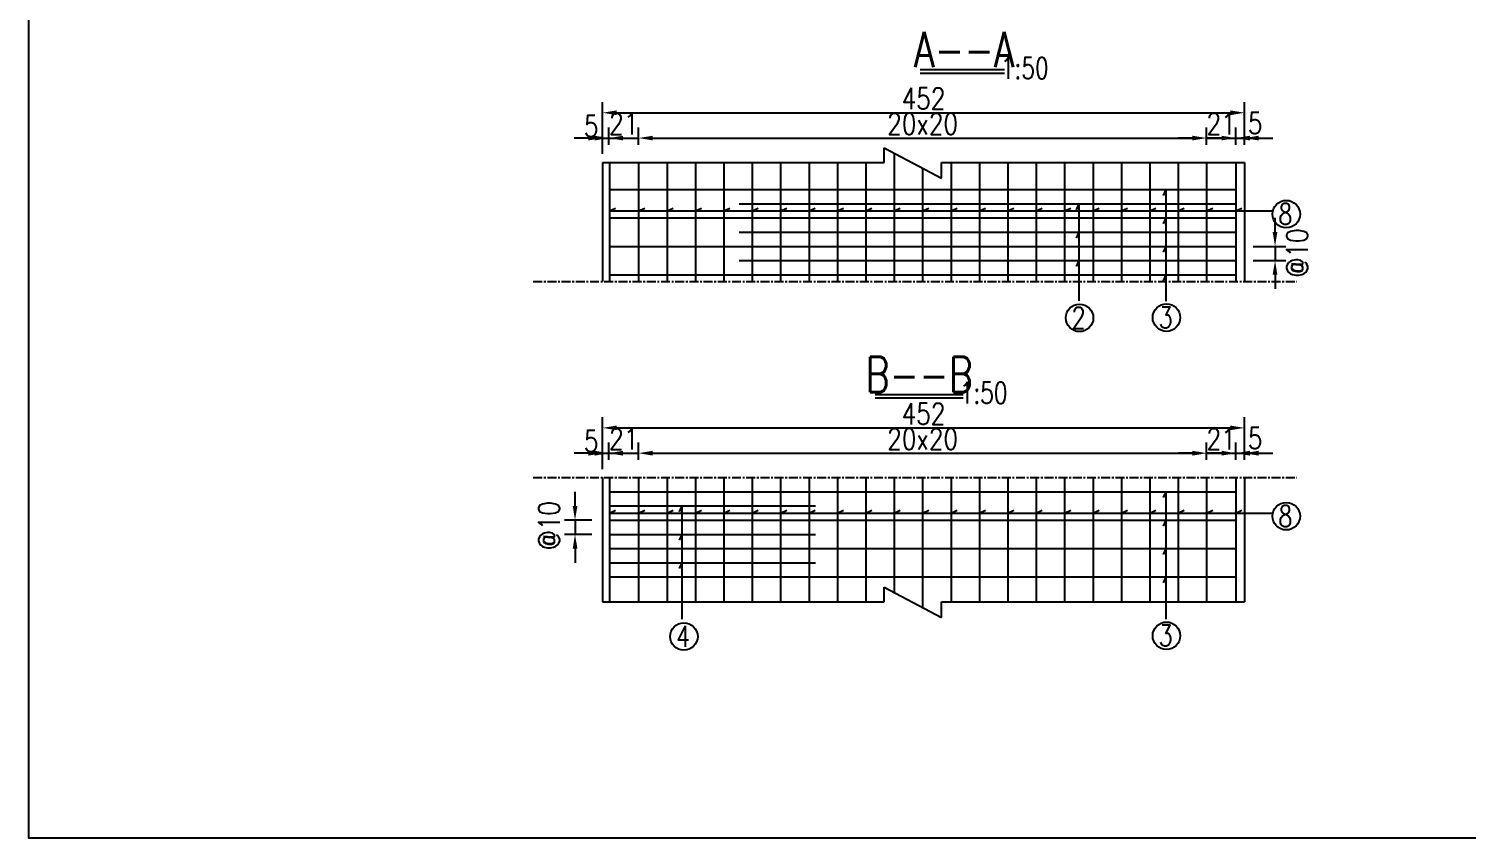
# Model space of a CAD drawing. Header units: millimetres. Extents: x 2923 to 12523, y -1268 to 4624.
# Drawn here: x 7923 to 8936, y -10 to 560 of the extents above; entities that cross this region are included whole.
import ezdxf
from ezdxf.enums import TextEntityAlignment as Align

# ---------------------------------------------------------------- set-up
doc = ezdxf.new("R2010")
doc.units = ezdxf.units.MM
doc.linetypes.add('CENTER', pattern=[2, 1.25, -0.25, 0.25, -0.25])
for name, color, linetype in [('lk', 7, 'Continuous'), ('中心线', 3, 'CENTER'), ('文字', 7, 'Continuous'), ('标注', 4, 'Continuous'), ('钢筋', 6, 'Continuous')]:
    doc.layers.add(name, color=color, linetype=linetype)
doc.styles.add('XGhz', font='simplex1.shx', dxfattribs={"width": 0.8, "bigfont": 'hztxt.shx'})
doc.styles.add('XGsz', font='simplex1.shx', dxfattribs={"width": 0.8, "bigfont": 'hztxt.shx'})
doc.styles.add('数字', font='simplex1.shx', dxfattribs={"width": 0.8, "bigfont": 'hztxt.shx'})
doc.dimstyles.new('STANDARD50', dxfattribs={"dimscale": 5, "dimtxt": 3, "dimasz": 2, "dimexe": 1.5, "dimexo": 2.5, "dimgap": 0.5, "dimtad": 1, "dimdec": 0, "dimrnd": 0.1, "dimzin": 0, "dimdsep": 46, "dimtxsty": 'XGsz', "dimcen": 0.09, "dimdle": 1, "dimclrd": 256, "dimclre": 256, "dimclrt": 256, "dimadec": 0, "dimazin": 0, "dimtfac": 1, "dimtdec": 0, "dimtix": 1, "dimtmove": 2, "dimatfit": 3, "dimfxl": 0, "dimtolj": 1, "dimtzin": 0, "dimlwd": -1, "dimlwe": -1, "dimarcsym": 0})

# ---------------------------------------------------------------- blocks, each defined once
blk = doc.blocks.new('*D2')
at = {"layer": 'DEFPOINTS', "color": 0}
for p in [(8752.7, 482.8), (8352.7, 465.6), (8752.7, 465.6)]:
    blk.add_point(p, dxfattribs=at)
at = {"layer": '标注'}
for p, q in [((8352.7, 478.1), (8352.7, 490.3)), ((8752.7, 478.1), (8752.7, 490.3)), ((8362.7, 482.8), (8742.7, 482.8))]:
    blk.add_line(p, q, dxfattribs=at)
for points in [[(8362.7, 484.4), (8362.7, 481.1), (8352.7, 482.8)], [(8742.7, 484.4), (8742.7, 481.1), (8752.7, 482.8)]]:
    blk.add_solid(points, dxfattribs=at)
at = {"layer": '标注', "insert": (8552.7, 492.8), "char_height": 15, "attachment_point": 5, "style": 'XGsz'}
blk.add_mtext('\\A1;20x20', dxfattribs=at)
blk = doc.blocks.new('*D3')
at = {"layer": 'DEFPOINTS', "color": 0}
for p in [(8779.3, 500.6), (8779.3, 475), (8327.3, 459.1)]:
    blk.add_point(p, dxfattribs=at)
at = {"layer": '标注'}
for p, q in [((8327.3, 471.6), (8327.3, 508.1)), ((8779.3, 487.5), (8779.3, 508.1)), ((8337.3, 500.6), (8769.3, 500.6))]:
    blk.add_line(p, q, dxfattribs=at)
for points in [[(8337.3, 502.3), (8337.3, 498.9), (8327.3, 500.6)], [(8769.3, 502.3), (8769.3, 498.9), (8779.3, 500.6)]]:
    blk.add_solid(points, dxfattribs=at)
at = {"layer": '标注', "insert": (8553.3, 510.6), "char_height": 15, "attachment_point": 5, "style": 'XGsz'}
blk.add_mtext('\\A1;452', dxfattribs=at)
blk = doc.blocks.new('*D10')
at = {"layer": 'DEFPOINTS', "color": 0}
for p in [(8332.3, 213.6), (8307.9, 203.6), (8332.3, 203.6)]:
    blk.add_point(p, dxfattribs=at)
at = {"layer": '文字'}
for p, q in [((8307.9, 223.6), (8307.9, 233.6)), ((8319.8, 213.6), (8300.4, 213.6)), ((8307.9, 213.6), (8307.9, 203.6)), ((8319.8, 203.6), (8300.4, 203.6)), ((8307.9, 193.6), (8307.9, 183.6))]:
    blk.add_line(p, q, dxfattribs=at)
for points in [[(8306.3, 223.6), (8309.6, 223.6), (8307.9, 213.6)], [(8306.3, 193.6), (8309.6, 193.6), (8307.9, 203.6)]]:
    blk.add_solid(points, dxfattribs=at)
at = {"layer": '文字', "insert": (8289.6, 209.8), "char_height": 15, "attachment_point": 5, "rotation": 90, "style": 'XGsz'}
blk.add_mtext('\\A1;@10', dxfattribs=at)
blk = doc.blocks.new('*D56')
at = {"layer": 'DEFPOINTS', "color": 0}
for p in [(8352.7, 482.8), (8331.7, 465.6), (8352.7, 465.6)]:
    blk.add_point(p, dxfattribs=at)
at = {"layer": '标注'}
for p, q in [((8331.7, 478.1), (8331.7, 490.3)), ((8352.7, 478.1), (8352.7, 490.3)), ((8321.7, 482.8), (8311.7, 482.8)), ((8331.7, 482.8), (8352.7, 482.8)), ((8362.7, 482.8), (8372.7, 482.8))]:
    blk.add_line(p, q, dxfattribs=at)
for points in [[(8321.7, 484.4), (8321.7, 481.1), (8331.7, 482.8)], [(8362.7, 484.4), (8362.7, 481.1), (8352.7, 482.8)]]:
    blk.add_solid(points, dxfattribs=at)
at = {"layer": '标注', "insert": (8342.2, 492.8), "char_height": 15, "attachment_point": 5, "style": 'XGsz'}
blk.add_mtext('\\A1;21', dxfattribs=at)
blk = doc.blocks.new('*D57')
at = {"layer": 'DEFPOINTS', "color": 0}
for p in [(8331.7, 482.8), (8327.3, 465.6), (8331.7, 465.6)]:
    blk.add_point(p, dxfattribs=at)
at = {"layer": '标注'}
for p, q in [((8327.3, 478.1), (8327.3, 490.3)), ((8331.7, 478.1), (8331.7, 490.3)), ((8317.3, 482.8), (8307.3, 482.8)), ((8327.3, 482.8), (8331.7, 482.8)), ((8341.7, 482.8), (8351.7, 482.8))]:
    blk.add_line(p, q, dxfattribs=at)
for points in [[(8317.3, 484.4), (8317.3, 481.1), (8327.3, 482.8)], [(8341.7, 484.4), (8341.7, 481.1), (8331.7, 482.8)]]:
    blk.add_solid(points, dxfattribs=at)
at = {"layer": '标注', "insert": (8319.3, 491.2), "char_height": 15, "attachment_point": 5, "style": 'XGsz'}
blk.add_mtext('\\A1;5', dxfattribs=at)
blk = doc.blocks.new('*D18')
at = {"layer": 'DEFPOINTS', "color": 0}
for p in [(8773, 406.5), (8773, 396.5), (8800.9, 396.5)]:
    blk.add_point(p, dxfattribs=at)
at = {"layer": '文字'}
for p, q in [((8800.9, 416.5), (8800.9, 426.5)), ((8785.5, 406.5), (8808.4, 406.5)), ((8800.9, 406.5), (8800.9, 396.5)), ((8785.5, 396.5), (8808.4, 396.5)), ((8800.9, 386.5), (8800.9, 376.5))]:
    blk.add_line(p, q, dxfattribs=at)
for points in [[(8799.2, 416.5), (8802.5, 416.5), (8800.9, 406.5)], [(8799.2, 386.5), (8802.5, 386.5), (8800.9, 396.5)]]:
    blk.add_solid(points, dxfattribs=at)
at = {"layer": '文字', "insert": (8816.5, 401.9), "char_height": 15, "attachment_point": 5, "rotation": 90, "style": 'XGsz'}
blk.add_mtext('\\A1;@10', dxfattribs=at)
blk = doc.blocks.new('*D68')
at = {"layer": 'DEFPOINTS', "color": 0}
for p in [(8779.3, 482.8), (8773.2, 465.6), (8779.3, 465.6)]:
    blk.add_point(p, dxfattribs=at)
at = {"layer": '标注'}
for p, q in [((8773.2, 478.1), (8773.2, 490.3)), ((8779.3, 478.1), (8779.3, 490.3)), ((8763.2, 482.8), (8753.2, 482.8)), ((8773.2, 482.8), (8779.3, 482.8)), ((8789.3, 482.8), (8799.3, 482.8))]:
    blk.add_line(p, q, dxfattribs=at)
for points in [[(8763.2, 484.4), (8763.2, 481.1), (8773.2, 482.8)], [(8789.3, 484.4), (8789.3, 481.1), (8779.3, 482.8)]]:
    blk.add_solid(points, dxfattribs=at)
at = {"layer": '标注', "insert": (8786.9, 493.3), "char_height": 15, "attachment_point": 5, "style": 'XGsz'}
blk.add_mtext('\\A1;5', dxfattribs=at)
blk = doc.blocks.new('*D19')
at = {"layer": 'DEFPOINTS', "color": 0}
for p in [(8773.2, 482.8), (8752.7, 465.6), (8773.2, 465.6)]:
    blk.add_point(p, dxfattribs=at)
at = {"layer": '标注'}
for p, q in [((8752.7, 478.1), (8752.7, 490.3)), ((8773.2, 478.1), (8773.2, 490.3)), ((8742.7, 482.8), (8732.7, 482.8)), ((8752.7, 482.8), (8773.2, 482.8)), ((8783.2, 482.8), (8793.2, 482.8))]:
    blk.add_line(p, q, dxfattribs=at)
for points in [[(8742.7, 484.4), (8742.7, 481.1), (8752.7, 482.8)], [(8783.2, 484.4), (8783.2, 481.1), (8773.2, 482.8)]]:
    blk.add_solid(points, dxfattribs=at)
at = {"layer": '标注', "insert": (8763, 492.8), "char_height": 15, "attachment_point": 5, "style": 'XGsz'}
blk.add_mtext('\\A1;21', dxfattribs=at)
blk = doc.blocks.new('*D256')
at = {"layer": 'DEFPOINTS', "color": 0}
for p in [(8752.7, 260.8), (8352.7, 243.6), (8752.7, 243.6)]:
    blk.add_point(p, dxfattribs=at)
at = {"layer": '标注'}
for p, q in [((8352.7, 256.1), (8352.7, 268.3)), ((8752.7, 256.1), (8752.7, 268.3)), ((8362.7, 260.8), (8742.7, 260.8))]:
    blk.add_line(p, q, dxfattribs=at)
for points in [[(8362.7, 262.5), (8362.7, 259.1), (8352.7, 260.8)], [(8742.7, 262.5), (8742.7, 259.1), (8752.7, 260.8)]]:
    blk.add_solid(points, dxfattribs=at)
at = {"layer": '标注', "insert": (8552.7, 270.8), "char_height": 15, "attachment_point": 5, "style": 'XGsz'}
blk.add_mtext('\\A1;20x20', dxfattribs=at)
blk = doc.blocks.new('*D257')
at = {"layer": 'DEFPOINTS', "color": 0}
for p in [(8779.3, 278.6), (8779.3, 253.1), (8327.3, 237.1)]:
    blk.add_point(p, dxfattribs=at)
at = {"layer": '标注'}
for p, q in [((8327.3, 249.6), (8327.3, 286.1)), ((8779.3, 265.6), (8779.3, 286.1)), ((8337.3, 278.6), (8769.3, 278.6))]:
    blk.add_line(p, q, dxfattribs=at)
for points in [[(8337.3, 280.3), (8337.3, 277), (8327.3, 278.6)], [(8769.3, 280.3), (8769.3, 277), (8779.3, 278.6)]]:
    blk.add_solid(points, dxfattribs=at)
at = {"layer": '标注', "insert": (8553.3, 288.6), "char_height": 15, "attachment_point": 5, "style": 'XGsz'}
blk.add_mtext('\\A1;452', dxfattribs=at)
blk = doc.blocks.new('*D259')
at = {"layer": 'DEFPOINTS', "color": 0}
for p in [(8331.7, 260.8), (8327.3, 243.6), (8331.7, 243.6)]:
    blk.add_point(p, dxfattribs=at)
at = {"layer": '标注'}
for p, q in [((8327.3, 256.1), (8327.3, 268.3)), ((8331.7, 256.1), (8331.7, 268.3)), ((8317.3, 260.8), (8307.3, 260.8)), ((8327.3, 260.8), (8331.7, 260.8)), ((8341.7, 260.8), (8351.7, 260.8))]:
    blk.add_line(p, q, dxfattribs=at)
for points in [[(8317.3, 262.5), (8317.3, 259.1), (8327.3, 260.8)], [(8341.7, 262.5), (8341.7, 259.1), (8331.7, 260.8)]]:
    blk.add_solid(points, dxfattribs=at)
at = {"layer": '标注', "insert": (8319.3, 269.3), "char_height": 15, "attachment_point": 5, "style": 'XGsz'}
blk.add_mtext('\\A1;5', dxfattribs=at)
blk = doc.blocks.new('*D258')
at = {"layer": 'DEFPOINTS', "color": 0}
for p in [(8352.7, 260.8), (8331.7, 243.6), (8352.7, 243.6)]:
    blk.add_point(p, dxfattribs=at)
at = {"layer": '标注'}
for p, q in [((8331.7, 256.1), (8331.7, 268.3)), ((8352.7, 256.1), (8352.7, 268.3)), ((8321.7, 260.8), (8311.7, 260.8)), ((8331.7, 260.8), (8352.7, 260.8)), ((8362.7, 260.8), (8372.7, 260.8))]:
    blk.add_line(p, q, dxfattribs=at)
for points in [[(8321.7, 262.5), (8321.7, 259.1), (8331.7, 260.8)], [(8362.7, 262.5), (8362.7, 259.1), (8352.7, 260.8)]]:
    blk.add_solid(points, dxfattribs=at)
at = {"layer": '标注', "insert": (8342.2, 270.8), "char_height": 15, "attachment_point": 5, "style": 'XGsz'}
blk.add_mtext('\\A1;21', dxfattribs=at)
blk = doc.blocks.new('*D260')
at = {"layer": 'DEFPOINTS', "color": 0}
for p in [(8773.2, 260.8), (8752.7, 243.6), (8773.2, 243.6)]:
    blk.add_point(p, dxfattribs=at)
at = {"layer": '标注'}
for p, q in [((8752.7, 256.1), (8752.7, 268.3)), ((8773.2, 256.1), (8773.2, 268.3)), ((8742.7, 260.8), (8732.7, 260.8)), ((8752.7, 260.8), (8773.2, 260.8)), ((8783.2, 260.8), (8793.2, 260.8))]:
    blk.add_line(p, q, dxfattribs=at)
for points in [[(8742.7, 262.5), (8742.7, 259.1), (8752.7, 260.8)], [(8783.2, 262.5), (8783.2, 259.1), (8773.2, 260.8)]]:
    blk.add_solid(points, dxfattribs=at)
at = {"layer": '标注', "insert": (8763, 270.8), "char_height": 15, "attachment_point": 5, "style": 'XGsz'}
blk.add_mtext('\\A1;21', dxfattribs=at)
blk = doc.blocks.new('*D261')
at = {"layer": 'DEFPOINTS', "color": 0}
for p in [(8779.3, 260.8), (8773.2, 243.6), (8779.3, 243.6)]:
    blk.add_point(p, dxfattribs=at)
at = {"layer": '标注'}
for p, q in [((8773.2, 256.1), (8773.2, 268.3)), ((8779.3, 256.1), (8779.3, 268.3)), ((8763.2, 260.8), (8753.2, 260.8)), ((8773.2, 260.8), (8779.3, 260.8)), ((8789.3, 260.8), (8799.3, 260.8))]:
    blk.add_line(p, q, dxfattribs=at)
for points in [[(8763.2, 262.5), (8763.2, 259.1), (8773.2, 260.8)], [(8789.3, 262.5), (8789.3, 259.1), (8779.3, 260.8)]]:
    blk.add_solid(points, dxfattribs=at)
at = {"layer": '标注', "insert": (8786.9, 271.3), "char_height": 15, "attachment_point": 5, "style": 'XGsz'}
blk.add_mtext('\\A1;5', dxfattribs=at)

msp = doc.modelspace()

# ---------------------------------------------------------------- linework, layer by layer
at = {"layer": 'DEFPOINTS'}
msp.add_lwpolyline([(7923.2, 1474.6), (10023.2, 1474.6), (10023.2, -10.4), (7923.2, -10.4), (7923.2, 1474.6)], dxfattribs=at)
at = {"layer": 'lk'}
for p, q in [((8525.5, 475.9), (8566, 454.5)), ((8525.5, 465.6), (8525.5, 475.9)), ((8327.3, 465.6), (8327.3, 381.8)), ((8327.3, 465.6), (8525.5, 465.6)), ((8566, 454.5), (8566, 465.6)), ((8566, 465.6), (8779.3, 465.6)), ((8779.3, 465.6), (8779.3, 381.8)), ((8327.3, 243.6), (8327.3, 156.1)), ((8779.3, 243.6), (8779.3, 156.1)), ((8525.5, 166.4), (8566, 145)), ((8525.5, 156.1), (8525.5, 166.4)), ((8327.3, 156.1), (8525.5, 156.1)), ((8566, 145), (8566, 156.1)), ((8566, 156.1), (8779.3, 156.1))]:
    msp.add_line(p, q, dxfattribs=at)
at = {"layer": '中心线', "ltscale": 5}
for p, q in [((8278.5, 381.8), (8816.2, 381.8)), ((8278.5, 243.6), (8816.2, 243.6))]:
    msp.add_line(p, q, dxfattribs=at)
at = {"layer": '标注'}
for p, q in [((8550.9, 528.5), (8610.3, 528.5)), ((8723.9, 446.5), (8722.1, 442.3)), ((8723.9, 446.5), (8723.9, 368)), ((8662.6, 436.5), (8660.9, 432.3)), ((8662.6, 436.5), (8662.6, 368.1)), ((8332.3, 431.4), (8336.5, 433.5)), ((8332.3, 431.4), (8799, 431.4)), ((8352.7, 431.4), (8357, 433.5)), ((8372.7, 431.4), (8377, 433.5)), ((8392.7, 431.4), (8397, 433.5)), ((8412.7, 431.4), (8417, 433.5)), ((8432.7, 431.4), (8437, 433.5)), ((8452.7, 431.4), (8457, 433.5)), ((8472.7, 431.4), (8477, 433.5)), ((8492.7, 431.4), (8497, 433.5)), ((8512.7, 431.4), (8517, 433.5)), ((8532.7, 431.4), (8537, 433.5)), ((8552.7, 431.4), (8557, 433.5)), ((8572.7, 431.4), (8577, 433.5)), ((8592.7, 431.4), (8597, 433.5)), ((8612.7, 431.4), (8617, 433.5)), ((8632.7, 431.4), (8637, 433.5)), ((8652.7, 431.4), (8657, 433.5)), ((8672.7, 431.4), (8677, 433.5)), ((8692.7, 431.4), (8697, 433.5)), ((8712.7, 431.4), (8717, 433.5)), ((8723.9, 426.5), (8722.1, 422.3)), ((8732.7, 431.4), (8737, 433.5)), ((8752.7, 431.4), (8757, 433.5)), ((8773.2, 431.4), (8777.5, 433.5)), ((8662.6, 416.5), (8660.9, 412.3)), ((8723.9, 406.5), (8722.1, 402.3)), ((8662.6, 396.5), (8660.9, 392.3)), ((8723.9, 386.5), (8722.1, 382.3)), ((8519.3, 299.7), (8581.3, 299.7)), ((8723.9, 233.6), (8722.1, 229.5)), ((8723.9, 233.6), (8723.9, 143.8)), ((8383.1, 223.6), (8381.3, 219.5)), ((8383.1, 223.6), (8383.1, 143.9)), ((8332.3, 218.6), (8336.5, 220.7)), ((8332.3, 218.6), (8799, 218.6)), ((8352.7, 218.6), (8357, 220.7)), ((8372.7, 218.6), (8377, 220.7)), ((8392.7, 218.6), (8397, 220.7)), ((8412.7, 218.6), (8417, 220.7)), ((8432.7, 218.6), (8437, 220.7)), ((8452.7, 218.6), (8457, 220.7)), ((8472.7, 218.6), (8477, 220.7)), ((8492.7, 218.6), (8497, 220.7)), ((8512.7, 218.6), (8517, 220.7)), ((8532.7, 218.6), (8537, 220.7)), ((8552.7, 218.6), (8557, 220.7)), ((8572.7, 218.6), (8577, 220.7)), ((8592.7, 218.6), (8597, 220.7)), ((8612.7, 218.6), (8617, 220.7)), ((8632.7, 218.6), (8637, 220.7)), ((8652.7, 218.6), (8657, 220.7)), ((8672.7, 218.6), (8677, 220.7)), ((8692.7, 218.6), (8697, 220.7)), ((8712.7, 218.6), (8717, 220.7)), ((8723.9, 213.6), (8722.1, 209.5)), ((8732.7, 218.6), (8737, 220.7)), ((8752.7, 218.6), (8757, 220.7)), ((8773.2, 218.6), (8777.5, 220.7)), ((8383.1, 203.6), (8381.3, 199.5)), ((8723.9, 193.6), (8722.1, 189.5)), ((8383.1, 183.6), (8381.3, 179.5)), ((8723.9, 173.6), (8722.1, 169.5))]:
    msp.add_line(p, q, dxfattribs=at)
for centre in [(8808.8, 429.2), (8663.2, 356.1), (8724.4, 356.3), (8808.8, 216.4), (8724.4, 132.2), (8384.6, 131.7)]:
    msp.add_circle(centre, 9.68, dxfattribs=at)
at = {"layer": '钢筋'}
for p, q in [((8550.9, 531), (8610.3, 531)), ((8532.7, 472.1), (8532.7, 381.8)), ((8332.3, 465.6), (8332.3, 381.8)), ((8352.7, 465.6), (8352.7, 381.8)), ((8372.7, 465.6), (8372.7, 381.8)), ((8392.7, 465.6), (8392.7, 381.8)), ((8412.7, 465.6), (8412.7, 381.8)), ((8432.7, 465.6), (8432.7, 381.8)), ((8452.7, 465.6), (8452.7, 381.8)), ((8472.7, 465.6), (8472.7, 381.8)), ((8492.7, 465.6), (8492.7, 381.8)), ((8512.7, 465.6), (8512.7, 381.8)), ((8552.7, 461.5), (8552.7, 381.8)), ((8572.7, 465.6), (8572.7, 381.8)), ((8592.7, 465.6), (8592.7, 381.8)), ((8612.7, 465.6), (8612.7, 381.8)), ((8632.7, 465.6), (8632.7, 381.8)), ((8652.7, 465.6), (8652.7, 381.8)), ((8672.7, 465.6), (8672.7, 381.8)), ((8692.7, 465.6), (8692.7, 381.8)), ((8712.7, 465.6), (8712.7, 381.8)), ((8732.7, 465.6), (8732.7, 381.8)), ((8752.7, 465.6), (8752.7, 381.8)), ((8773.2, 465.6), (8773.2, 381.8)), ((8332.3, 446.5), (8773.2, 446.5)), ((8423.4, 436.5), (8773.2, 436.5)), ((8332.3, 426.5), (8773.2, 426.5)), ((8423.4, 416.5), (8773.2, 416.5)), ((8332.3, 406.5), (8773.2, 406.5)), ((8423.4, 396.5), (8773.2, 396.5)), ((8332.3, 386.5), (8773.2, 386.5)), ((8519.3, 302.2), (8581.3, 302.2)), ((8332.3, 243.6), (8332.3, 156.1)), ((8352.7, 243.6), (8352.7, 156.1)), ((8372.7, 243.6), (8372.7, 156.1)), ((8392.7, 243.6), (8392.7, 156.1)), ((8412.7, 243.6), (8412.7, 156.1)), ((8432.7, 243.6), (8432.7, 156.1)), ((8452.7, 243.6), (8452.7, 156.1)), ((8472.7, 243.6), (8472.7, 156.1)), ((8492.7, 243.6), (8492.7, 156.1)), ((8512.7, 243.6), (8512.7, 156.1)), ((8532.7, 243.6), (8532.7, 162.6)), ((8552.7, 243.6), (8552.7, 152)), ((8572.7, 243.6), (8572.7, 156.1)), ((8592.7, 243.6), (8592.7, 156.1)), ((8612.7, 243.6), (8612.7, 156.1)), ((8632.7, 243.6), (8632.7, 156.1)), ((8652.7, 243.6), (8652.7, 156.1)), ((8672.7, 243.6), (8672.7, 156.1)), ((8692.7, 243.6), (8692.7, 156.1)), ((8712.7, 243.6), (8712.7, 156.1)), ((8732.7, 243.6), (8732.7, 156.1)), ((8752.7, 243.6), (8752.7, 156.1)), ((8773.2, 243.6), (8773.2, 156.1)), ((8332.3, 233.6), (8773.2, 233.6)), ((8332.3, 223.6), (8477.3, 223.6)), ((8332.3, 213.6), (8773.2, 213.6)), ((8332.3, 203.6), (8477.3, 203.6)), ((8332.3, 193.6), (8773.2, 193.6)), ((8332.3, 183.6), (8477.3, 183.6)), ((8332.3, 173.6), (8773.2, 173.6))]:
    msp.add_line(p, q, dxfattribs=at)

# ---------------------------------------------------------------- texts
at = {"layer": '文字', "width": 0.75}
for s, height, style, p in [('A--A', 25, 'XGhz', (8582, 545.1)), ('1:50', 15, '数字', (8624.6, 532.1)), ('8', 15, '数字', (8808.2, 429.3)), ('2', 15, '数字', (8662.6, 356.2)), ('3', 15, '数字', (8723.9, 356.4)), ('B--B', 25, 'XGhz', (8550.3, 316.2)), ('1:50', 15, '数字', (8595.6, 303.3)), ('8', 15, '数字', (8808.2, 216.5)), ('4', 15, '数字', (8384, 131.8)), ('3', 15, '数字', (8723.9, 132.3))]:
    msp.add_text(s, height=height, dxfattribs=dict(at, style=style)).set_placement(p, align=Align.MIDDLE)

# ---------------------------------------------------------------- dimensions: what is measured, and where the dimension line sits
at = {"layer": '文字'}
for base, p1, p2, picture, middle in [((8800.9, 396.5), (8773, 406.5), (8773, 396.5), '*D18', (8816.5, 401.9)), ((8307.9, 203.6), (8332.3, 213.6), (8332.3, 203.6), '*D10', (8289.6, 209.8))]:
    dim = msp.add_linear_dim(base=base, p1=p1, p2=p2, angle=90, text='@10', dimstyle='STANDARD50', dxfattribs=at)
    dim.commit()
    dim.dimension.update_dxf_attribs({"geometry": picture, "text_midpoint": middle, "dimtype": 160})
at = {"layer": '标注'}
for base, p1, p2, picture, middle in [((8779.3, 500.6), (8327.3, 459.1), (8779.3, 475), '*D3', (8553.3, 510.6)), ((8779.3, 278.6), (8327.3, 237.1), (8779.3, 253.1), '*D257', (8553.3, 288.6))]:
    dim = msp.add_linear_dim(base=base, p1=p1, p2=p2, dimstyle='STANDARD50', dxfattribs=at)
    dim.commit()
    dim.dimension.update_dxf_attribs({"geometry": picture, "text_midpoint": middle})
for base, p1, p2, picture, middle in [((8331.7, 482.8), (8327.3, 465.6), (8331.7, 465.6), '*D57', (8319.3, 491.2)), ((8331.7, 260.8), (8327.3, 243.6), (8331.7, 243.6), '*D259', (8319.3, 269.3))]:
    dim = msp.add_linear_dim(base=base, p1=p1, p2=p2, dimstyle='STANDARD50', dxfattribs=at)
    dim.commit()
    dim.dimension.update_dxf_attribs({"geometry": picture, "text_midpoint": middle, "dimtype": 160})
for base, p1, p2, text, picture, middle in [((8352.7, 482.8), (8331.7, 465.6), (8352.7, 465.6), '21', '*D56', (8342.2, 492.8)), ((8752.7, 482.8), (8352.7, 465.6), (8752.7, 465.6), '20x20', '*D2', (8552.7, 492.8)), ((8773.2, 482.8), (8752.7, 465.6), (8773.2, 465.6), '21', '*D19', (8763, 492.8)), ((8352.7, 260.8), (8331.7, 243.6), (8352.7, 243.6), '21', '*D258', (8342.2, 270.8)), ((8752.7, 260.8), (8352.7, 243.6), (8752.7, 243.6), '20x20', '*D256', (8552.7, 270.8)), ((8773.2, 260.8), (8752.7, 243.6), (8773.2, 243.6), '21', '*D260', (8763, 270.8))]:
    dim = msp.add_linear_dim(base=base, p1=p1, p2=p2, text=text, dimstyle='STANDARD50', dxfattribs=at)
    dim.commit()
    dim.dimension.update_dxf_attribs({"geometry": picture, "text_midpoint": middle})
for base, p1, p2, picture, middle in [((8779.3, 482.8), (8773.2, 465.6), (8779.3, 465.6), '*D68', (8786.9, 493.3)), ((8779.3, 260.8), (8773.2, 243.6), (8779.3, 243.6), '*D261', (8786.9, 271.3))]:
    dim = msp.add_linear_dim(base=base, p1=p1, p2=p2, text='5', dimstyle='STANDARD50', dxfattribs=at)
    dim.commit()
    dim.dimension.update_dxf_attribs({"geometry": picture, "text_midpoint": middle, "dimtype": 160})

doc.saveas('drawing.dxf')
